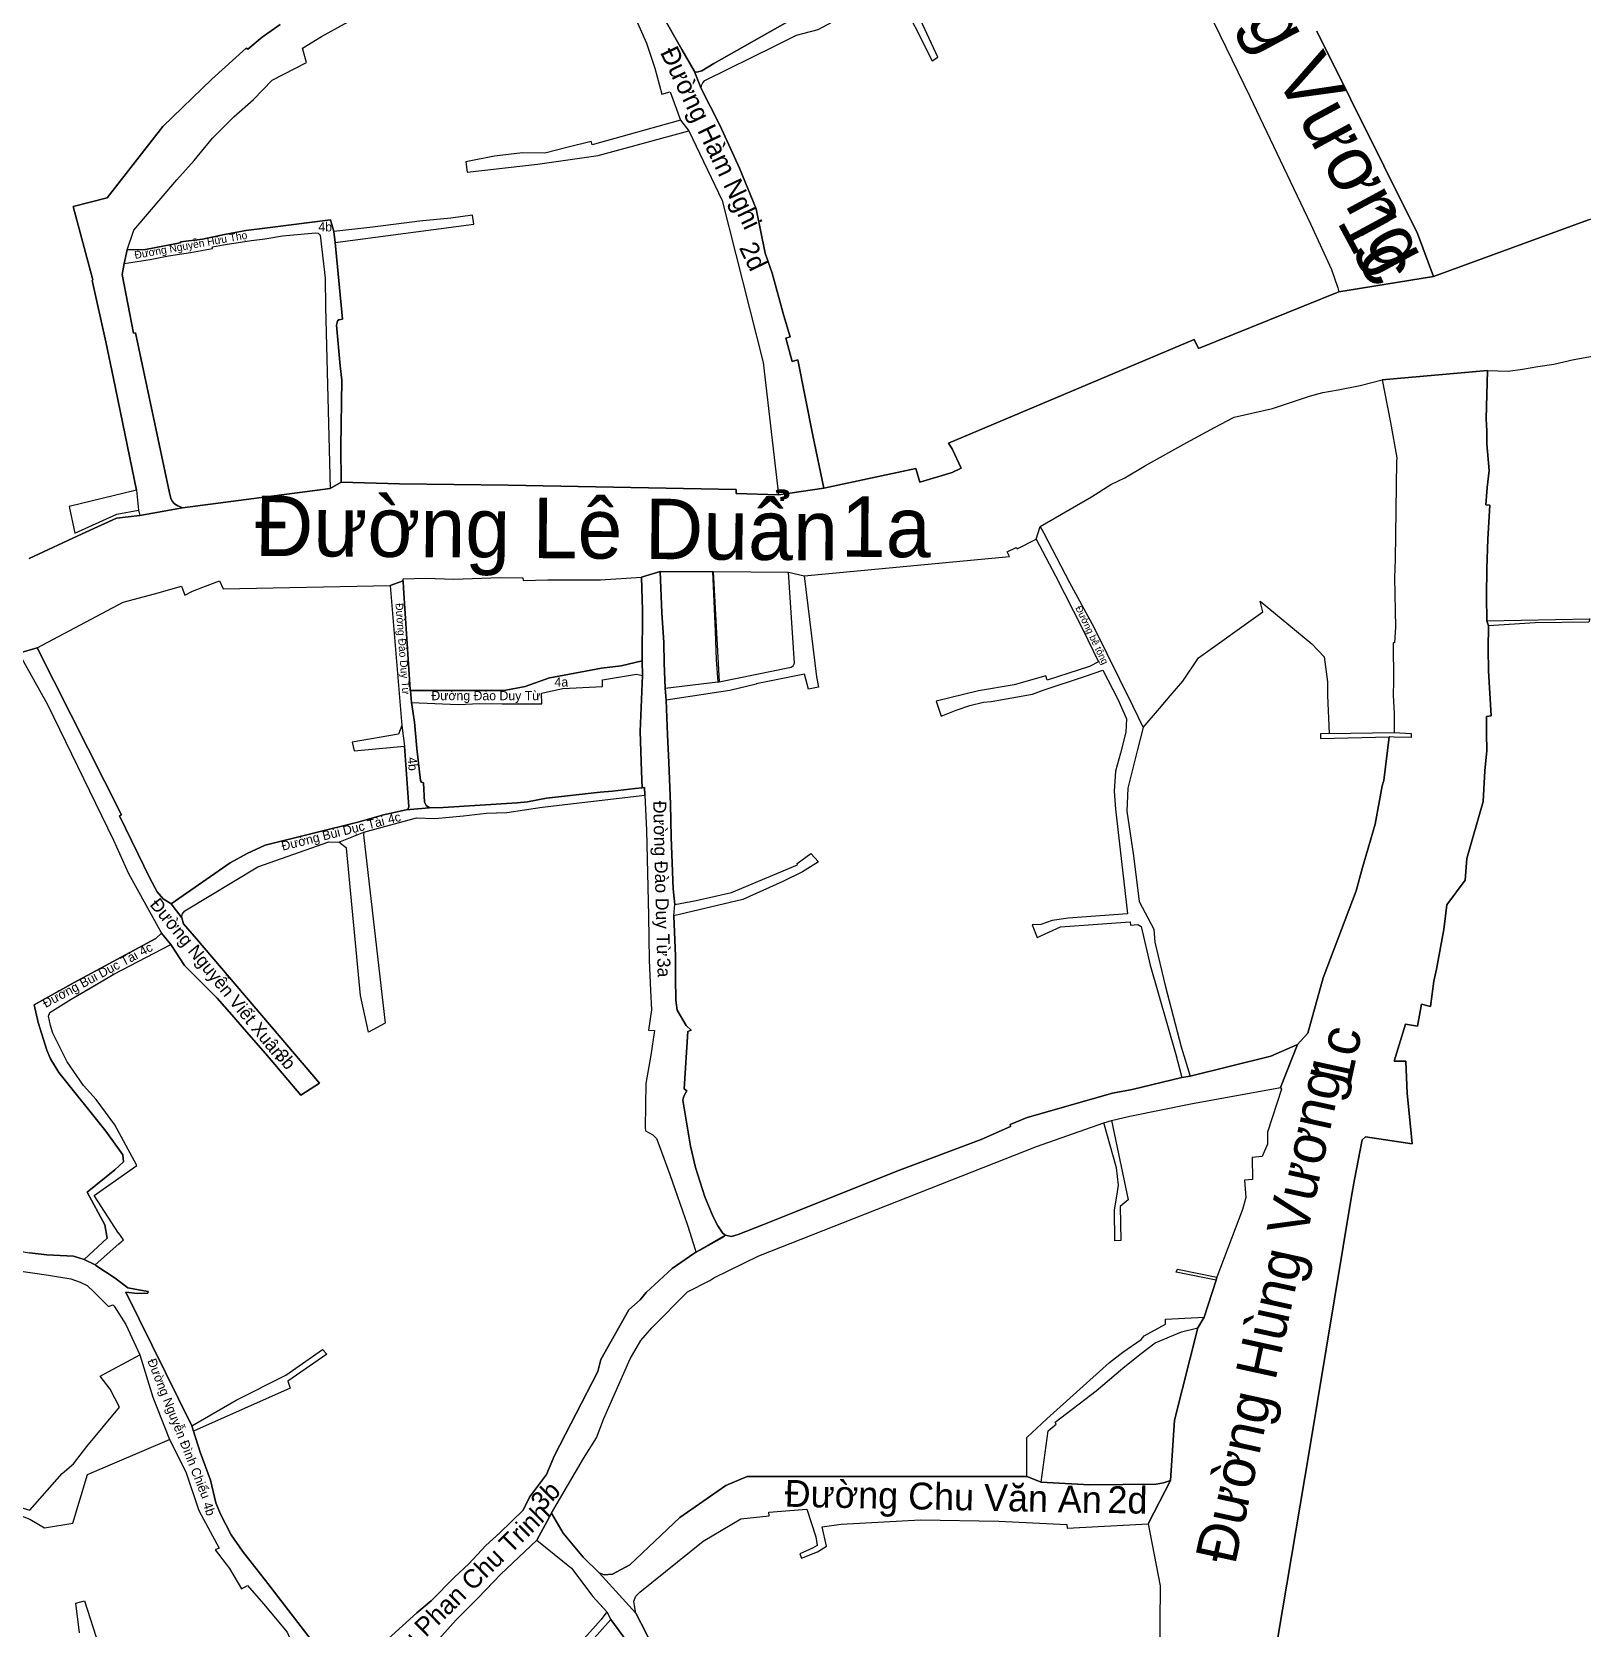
# Model space of a CAD drawing. Extents: x 548434 to 553028, y 1835329 to 1842282.
# Drawn here: x 551309 to 551805, y 1838551 to 1839061 of the extents above; entities that cross this region are included whole.
import ezdxf

# ---------------------------------------------------------------- set-up
doc = ezdxf.new("R2010")
doc.units = 0
for name, color, linetype in [('Level 2', 7, 'Continuous'), ('Level 27', 7, 'Continuous'), ('Level 30', 7, 'Continuous'), ('Level 4', 7, 'Continuous'), ('Level 5', 7, 'Continuous')]:
    doc.layers.add(name, color=color, linetype=linetype)

msp = doc.modelspace()

# ---------------------------------------------------------------- linework, layer by layer
at = {"layer": 'Level 2'}
for p, q in [((551498.04, 1839075.31), (551505.71, 1839057.75)), ((551505.71, 1839057.75), (551508.36, 1839049.74)), ((551546.89, 1839056.92), (551553.7, 1839060.38)), ((551520.9, 1839048.97), (551523.22, 1839043.28)), ((551523.43, 1839048.91), (551521.83, 1839048.46)), ((551527.19, 1839051.31), (551523.43, 1839048.91)), ((551513.22, 1839042.2), (551516.62, 1839033.13)), ((551523.22, 1839043.28), (551523.25, 1839044.21)), ((551523.25, 1839044.21), (551523.73, 1839045.13)), ((551516.62, 1839033.13), (551519.2, 1839029.72)), ((551519.2, 1839029.72), (551529.95, 1839007.45)), ((551535.47, 1839017.82), (551529.14, 1839031.56)), ((551529.95, 1839007.45), (551543, 1838955.6)), ((551549.67, 1838970.54), (551545.92, 1838984.18)), ((551543, 1838955.6), (551547.9, 1838913.26)), ((551774.75, 1838953.06), (551740.98, 1838950.04)), ((551740.98, 1838950.04), (551743.71, 1838936.39)), ((551743.71, 1838936.39), (551745.65, 1838925.09)), ((551547.9, 1838913.26), (551562.45, 1838915.4)), ((551357.33, 1838909.19), (551343.62, 1838906.64)), ((551343.62, 1838906.64), (551357.33, 1838909.19)), ((551510.07, 1838888.73), (551504.09, 1838886.93)), ((551427.88, 1838885.83), (551423.68, 1838884.33)), ((551423.68, 1838884.33), (551427.45, 1838839.49)), ((551427.93, 1838883.47), (551427.88, 1838885.83)), ((551430.05, 1838851.03), (551427.93, 1838883.47)), ((551745.25, 1838870.98), (551745, 1838865.93)), ((551774.99, 1838871.43), (551774.49, 1838872.96)), ((551774.92, 1838864.05), (551774.99, 1838871.43)), ((551310.81, 1838864.32), (551304.89, 1838862.6)), ((551337.82, 1838810.95), (551310.81, 1838864.32)), ((551474.6864, 1838854.7287), (551466.84, 1838851.97)), ((551430.22, 1838850.67), (551430.05, 1838851.03)), ((551460.12, 1838850.73), (551430.22, 1838850.67)), ((551430.22, 1838850.67), (551430.48, 1838846.91)), ((551466.84, 1838851.97), (551460.12, 1838850.73)), ((551478.89, 1838851.31), (551491.61, 1838851.98)), ((551427.45, 1838839.49), (551428.3, 1838832.85)), ((551432.24, 1838832.16), (551431.54, 1838840.61)), ((551744.87, 1838835.8), (551743.2, 1838835.89)), ((551472.32, 1838813.36), (551505.16, 1838817.19)), ((551505.16, 1838817.19), (551505.72, 1838806.04)), ((551436.33, 1838813.15), (551428.84, 1838812.49)), ((551460.99, 1838811.63), (551472.32, 1838813.36)), ((551415.31, 1838805.4), (551432.16, 1838809.93)), ((551381.35, 1838794.35), (551404.11, 1838802.29)), ((551404.11, 1838802.29), (551407.24, 1838802.21)), ((551407.24, 1838802.21), (551415.31, 1838805.4)), ((551514.25, 1838787.24), (551513.56, 1838803.74)), ((551349.21, 1838786.31), (551346.83, 1838790.64)), ((551351.07, 1838784.1), (551349.21, 1838786.31)), ((551353.67, 1838782.5), (551351.07, 1838784.1)), ((551357.04, 1838777.95), (551353.67, 1838782.5)), ((551335.33, 1838759.97), (551353.53, 1838769.42)), ((551368.36, 1838752.26), (551373.02, 1838747)), ((551515.49, 1838748.5), (551515.1, 1838751.68)), ((551315.02, 1838743.49), (551314.41, 1838746.53)), ((551508.26, 1838741.97), (551507.08, 1838734.04)), ((551717.24, 1838741.06), (551713.95, 1838737.47)), ((551313.91, 1838735.67), (551315.02, 1838732.9)), ((551315.02, 1838732.9), (551317.77, 1838728.51)), ((551383.83, 1838734.57), (551395.18, 1838721.31)), ((551317.77, 1838728.51), (551332.73, 1838709.71)), ((551335.66, 1838711.8), (551329.68, 1838719.87)), ((551652.01, 1838712.39), (551654.42, 1838713.14)), ((551332.73, 1838709.71), (551338.15, 1838702.2)), ((551335.67, 1838697.36), (551326.81, 1838690.19)), ((551326.81, 1838690.19), (551332.4, 1838679.83)), ((551527.03, 1838682.3), (551524.37, 1838688.74)), ((551528.47, 1838679.44), (551527.03, 1838682.3)), ((551521.49, 1838671.05), (551530.86, 1838676.45)), ((551521.24, 1838671.94), (551521.49, 1838671.05)), ((551325.86, 1838668.65), (551329.3051, 1838666.9507)), ((551518.85, 1838658.38), (551525.91, 1838661.95)), ((551507.36, 1838646.87), (551518.85, 1838658.38)), ((551500, 1838652.54), (551491.06, 1838636.7)), ((551503.9, 1838642.77), (551507.36, 1838646.87)), ((551500.52, 1838636.93), (551503.9, 1838642.77)), ((551492.09, 1838617.84), (551500.52, 1838636.93)), ((551473.71, 1838599.9), (551468.25, 1838592.61)), ((551631.96, 1838597.51), (551627.4, 1838599.25)), ((551666.14, 1838584.16), (551673.29, 1838597.94)), ((551470.66, 1838578.93), (551475.33, 1838587.55)), ((551479.08, 1838581.17), (551475.33, 1838587.55)), ((551544.94, 1838586.71), (551544.81, 1838587.91)), ((551561.92, 1838583.14), (551567.94, 1838584.04)), ((551567.94, 1838584.04), (551593.31, 1838585.4)), ((551459.05, 1838568), (551470.66, 1838578.93)), ((551560.25, 1838577.24), (551558.83, 1838576.39)), ((551448.87, 1838571.35), (551444.32, 1838567.03)), ((551451.82, 1838560.43), (551459.05, 1838568))]:
    msp.add_line(p, q, dxfattribs=at)
for points in [[(551529.14, 1839031.56), (551523.22, 1839043.28), (551520.9, 1839048.97), (551517, 1839055.72), (551512.56, 1839063.69), (551508.83, 1839070.15), (551502.2, 1839082.64), (551493.57, 1839100.29), (551492.64, 1839107.86)], [(551571.07, 1839075.13), (551551.98, 1839066.47), (551552.47, 1839065.55), (551527.19, 1839051.31)], [(551573.09, 1839068.49), (551585.87, 1839074.37), (551597.03, 1839052.09), (551598.87, 1839053.27), (551588.61, 1839075.5)], [(551553.7, 1839060.38), (551560.57, 1839062.17), (551566.74, 1839065.43), (551573.09, 1839068.49)], [(551388.55, 1839063.72), (551382.77, 1839059.75), (551378.14, 1839055.85), (551377.65, 1839056.22), (551366.62, 1839046.23), (551351.03, 1839031.17), (551333.14, 1839008.32), (551322.36, 1839005.57), (551328.57, 1838982.04), (551328.34, 1838981.83), (551332.73, 1838962.22), (551335.21, 1838950.51), (551342.58, 1838914.79), (551343.23, 1838908.43), (551343.62, 1838906.64)], [(551357.33, 1838909.19), (551355.81, 1838909.74), (551354.67, 1838910.39), (551354.03, 1838911.14), (551353.54, 1838912.15), (551353.11, 1838913.9), (551342.26, 1838965.1), (551341.59, 1838964.98), (551338.02, 1838983.79), (551338.59, 1838987.3), (551339.57, 1838991.66), (551341.67, 1838997.91), (551355.45, 1839014.08), (551361, 1839020.21), (551366.88, 1839027.41), (551373.65, 1839034.23), (551380.01, 1839039.79), (551385.93, 1839045.97), (551396.89, 1839051.61), (551395.63, 1839056.17), (551401.69, 1839059.87), (551409.05, 1839063.94)], [(551523.73, 1839045.13), (551524.31, 1839045.82), (551546.89, 1839056.92)], [(551508.36, 1839049.74), (551510.64, 1839041.49), (551513.22, 1839042.2)], [(551521.83, 1839048.46), (551521.29, 1839048.58), (551520.9, 1839048.97)], [(551545.92, 1838984.18), (551543.7, 1838990.64), (551540.79, 1839004.81), (551535.47, 1839017.82)], [(551807.01, 1839001.29), (551757.47, 1838983.15)], [(551757.47, 1838983.15), (551727.13, 1838978.2), (551682.23, 1838960.07), (551680.9, 1838962.98), (551602.29, 1838929.81), (551603.51, 1838927.97), (551606.31, 1838921.84), (551603.46, 1838920.4), (551593.08, 1838917.38), (551591.88, 1838921.75), (551562.45, 1838915.4), (551547.9, 1838913.26), (551534.37, 1838913.71), (551534.33, 1838915.01), (551461.47, 1838916.43), (551426.71, 1838916.81), (551408.05, 1838917.34), (551404.51, 1838915.32), (551357.33, 1838909.19)], [(551552.27, 1838955.91), (551550.25, 1838963.43), (551551.65, 1838963.81), (551549.67, 1838970.54)], [(551304.89, 1838862.6), (551310.81, 1838864.32), (551338.3, 1838879.01), (551348.27, 1838881.58), (551356.96, 1838884.03), (551358.02, 1838881.17), (551360.49, 1838882.43), (551363.76, 1838883.75), (551369.12, 1838885.79), (551370.3, 1838883.25), (551423.68, 1838884.33), (551427.88, 1838885.83), (551427.86, 1838886.44), (551435.1, 1838886.65), (551444.08, 1838886.34), (551458.88, 1838886.83), (551466.17, 1838886.76), (551466.22, 1838885.91), (551474.13, 1838886.12), (551490.98, 1838886.15), (551504.09, 1838886.93), (551510.07, 1838888.73), (551526.84, 1838888.75), (551527.06, 1838888.75), (551551.12, 1838888.59), (551556.17, 1838887.42), (551621.81, 1838893.58), (551621.1, 1838895.01), (551623.96, 1838896.45), (551624.21, 1838896.04), (551630.3, 1838899.16), (551631.61, 1838903.13), (551648.07, 1838912.69), (551654.24, 1838916.62), (551658.7, 1838918.77), (551665.34, 1838922.66), (551678.48, 1838930.03), (551687.34, 1838934.79), (551693.66, 1838938.11), (551705.96, 1838940.94), (551717.72, 1838944.84), (551721.98, 1838946.04), (551726.92, 1838946.9), (551733.93, 1838948.27), (551740.98, 1838950.04), (551774.75, 1838953.06), (551781.29, 1838952.85), (551785.91, 1838953.51), (551790.8, 1838954.3), (551795.95, 1838955.07), (551802.37, 1838956.64), (551802.38, 1838956.58), (551812.89, 1838958.48)], [(551562.45, 1838915.4), (551558.86, 1838932.29), (551554.07, 1838956.44), (551552.27, 1838955.91)], [(551774.49, 1838872.96), (551774.42, 1838880.87), (551774.5, 1838889.7), (551774.76, 1838899.1), (551775.5, 1838909.98), (551774.12, 1838910.06), (551774.63, 1838915.64), (551775.19, 1838921.06), (551774.48, 1838929.63), (551774.49, 1838933.75), (551774.31, 1838937.56), (551774.75, 1838953.06)], [(551745.65, 1838925.09), (551745.61, 1838924), (551745.2, 1838892.76), (551744.93, 1838886.72), (551745.25, 1838870.98)], [(551343.62, 1838906.64), (551336.2, 1838905.84), (551325.16, 1838900.84), (551308.27, 1838892.97)], [(551513.56, 1838803.74), (551513.37, 1838814.31), (551512.88, 1838827.64), (551512.39, 1838836.5), (551511.96, 1838847.59), (551511.66, 1838851.43), (551511.35, 1838859.4), (551511.19, 1838866.1), (551510.61, 1838875.56), (551510.07, 1838888.73)], [(551504.09, 1838886.93), (551504.43, 1838876.44), (551504.29, 1838860.2), (551504.44, 1838855.54), (551503.72, 1838837.61)], [(551717.67, 1838607.15), (551731.17, 1838688.95), (551732.13, 1838694.25), (551734.57, 1838706.92), (551735.69, 1838707.89), (551750.65, 1838705.71), (551750.04, 1838711.26), (551749.02, 1838721.79), (551748.63, 1838732.12), (551744.81, 1838732.12), (551748.52, 1838744.02), (551752.3, 1838743.35), (551753.55, 1838750.4), (551756.46, 1838749.66), (551757.55, 1838757.71), (551758.36, 1838761.55), (551760.78, 1838774.3), (551761.72, 1838782.11), (551767.55, 1838790.06), (551768.08, 1838796.98), (551773.34, 1838815.15), (551773.89, 1838825.06), (551774.49, 1838831.55), (551774.35, 1838836.98), (551774.41, 1838842.38), (551775.84, 1838842.6), (551775.01, 1838857.02), (551774.92, 1838864.05)], [(551745, 1838865.93), (551744.52, 1838865.9), (551744.6, 1838853.64), (551744.58, 1838849.24), (551744.8, 1838843.3), (551744.82, 1838837.28)], [(551304.89, 1838862.6), (551314.05, 1838846.2), (551335.17, 1838802.86)], [(551504.29, 1838860.2), (551497.58, 1838858.62), (551491.33, 1838857.85), (551475.93, 1838854.98), (551474.6864, 1838854.7287)], [(551491.61, 1838851.98), (551491.59, 1838854.13), (551502.47, 1838855.94), (551504.44, 1838855.54), (551504.29, 1838860.2)], [(551431.54, 1838840.61), (551430.48, 1838846.91), (551430.22, 1838850.67)], [(551472.2, 1838846.44), (551472.12, 1838849.88), (551478.89, 1838851.31)], [(551430.48, 1838846.91), (551445.42, 1838846.23), (551452.42, 1838846.59), (551459.49, 1838846.47), (551472.2, 1838846.44)], [(551503.72, 1838837.61), (551504.07, 1838824.85), (551504.32, 1838819.58)], [(551428.3, 1838832.85), (551429.72, 1838813.45), (551429.44, 1838812.83)], [(551743.2, 1838835.89), (551741.55, 1838821.96), (551740.97, 1838820.19)], [(551744.82, 1838837.28), (551750.32, 1838836.98), (551750.3, 1838835.71), (551744.87, 1838835.8)], [(551434.35, 1838821.12), (551433.75, 1838821.33), (551433.44, 1838821.88), (551432.24, 1838832.16)], [(551436.33, 1838813.15), (551435.21, 1838813.94), (551434.73, 1838815.03), (551434.35, 1838821.12)], [(551505.16, 1838817.19), (551505.04, 1838819.63), (551504.32, 1838819.58), (551502.08, 1838819.34), (551494.87, 1838818.45), (551490.88, 1838818.15), (551473.71, 1838816.29)], [(551504.32, 1838819.58), (551505.04, 1838819.63), (551505.16, 1838817.19)], [(551740.97, 1838820.19), (551738.74, 1838807.94), (551736.55, 1838800.3), (551734.69, 1838794.07)], [(551428.84, 1838812.49), (551421.52, 1838810.98), (551413.75, 1838808.7), (551383.74, 1838801.28), (551378, 1838798.59), (551372.57, 1838795.59)], [(551429.44, 1838812.83), (551428.84, 1838812.49), (551436.33, 1838813.15)], [(551464.38, 1838814.78), (551440.61, 1838813.25), (551436.33, 1838813.15)], [(551473.71, 1838816.29), (551467.6, 1838815.13), (551464.38, 1838814.78)], [(551346.83, 1838790.64), (551337.08, 1838810.57), (551337.82, 1838810.95)], [(551432.16, 1838809.93), (551437.94, 1838809.71), (551447.11, 1838810.57), (551454.41, 1838811.42), (551460.99, 1838811.63)], [(551335.17, 1838802.86), (551340.04, 1838792.17), (551350.61, 1838773.1)], [(551505.72, 1838806.04), (551506.29, 1838778.65), (551506.51, 1838764.41), (551506.93, 1838754.69), (551507.34, 1838748.59), (551506.29, 1838742.07), (551508.26, 1838741.97)], [(551372.57, 1838795.59), (551353.67, 1838782.5), (551357.04, 1838777.95)], [(551357.04, 1838777.95), (551357.2, 1838779.19), (551358.07, 1838780.23), (551381.35, 1838794.35)], [(551734.69, 1838794.07), (551732.68, 1838786.59), (551722.14, 1838758.75), (551717.24, 1838741.06)], [(551515, 1838765.69), (551514.46, 1838778.59), (551514.72, 1838782.2), (551514.25, 1838787.24)], [(551361.75, 1838771.28), (551357.59, 1838776.08), (551357.04, 1838777.95)], [(551353.53, 1838769.42), (551350.61, 1838773.1), (551348.76, 1838771.39), (551322.67, 1838757.32)], [(551350.61, 1838773.1), (551353.53, 1838769.42), (551357.87, 1838762.69), (551368.36, 1838752.26)], [(551395.18, 1838721.31), (551401.14, 1838725.09), (551361.75, 1838771.28)], [(551515.1, 1838751.68), (551515.02, 1838758.8), (551515, 1838765.69)], [(551322.67, 1838757.32), (551309.86, 1838750.15), (551311.07, 1838744.5), (551313.91, 1838735.67)], [(551321.68, 1838751.94), (551327.71, 1838755.49), (551335.33, 1838759.97)], [(551314.41, 1838746.53), (551314.87, 1838747.67), (551321.68, 1838751.94)], [(551373.02, 1838747), (551376.98, 1838742.39), (551383.83, 1838734.57)], [(551517.27, 1838719.7), (551517.59, 1838720.98), (551518.64, 1838722.61), (551517.78, 1838723.23), (551518.88, 1838741.64), (551520.03, 1838742.03), (551518.39, 1838743.55), (551515.49, 1838748.5)], [(551320.41, 1838731.92), (551315.83, 1838741.08), (551315.02, 1838743.49)], [(551708.52, 1838723.68), (551713.95, 1838737.47), (551705.39, 1838733.78), (551679.65, 1838727.3), (551676.88, 1838726.88), (551661.02, 1838723.12), (551654.76, 1838721.92), (551627.48, 1838714.07), (551622.01, 1838711.89), (551622.12, 1838711.27), (551612.7, 1838707.07), (551585.82, 1838696.94), (551553.52, 1838684.08), (551542.91, 1838679.77), (551534.97, 1838676.66), (551532.85, 1838676.05), (551530.86, 1838676.45), (551530.05, 1838675.75), (551522.77, 1838671.63), (551521.49, 1838671.05)], [(551713.95, 1838737.47), (551708.52, 1838723.68), (551708.84, 1838723.19), (551704.33, 1838709.38), (551704.28, 1838705.61), (551702.61, 1838701.64), (551699.41, 1838701.29), (551699.56, 1838694.24), (551697.02, 1838694.04), (551697.39, 1838688.53), (551696.35, 1838684.7), (551688.17, 1838663.08), (551687.96, 1838662.08), (551684.06, 1838650.19), (551682.02, 1838646.81), (551674.63, 1838617.33), (551673.29, 1838597.94), (551666.14, 1838584.16), (551669.98, 1838564.33), (551669.1, 1838469.55)], [(551329.68, 1838719.87), (551325.66, 1838724.38), (551320.41, 1838731.92)], [(551507.08, 1838734.04), (551505.44, 1838724.98), (551505.23, 1838710.94), (551505.36, 1838709.84)], [(551654.42, 1838713.14), (551660.25, 1838714.53), (551679.77, 1838718.53), (551708.52, 1838723.68)], [(551524.37, 1838688.74), (551521.32, 1838698.08), (551519.79, 1838704.89), (551517.27, 1838719.7)], [(551336.78, 1838677.07), (551329.05, 1838689.21), (551329.76, 1838689.71), (551342.629, 1838698.7418), (551335.66, 1838711.8)], [(551525.91, 1838661.95), (551527.27, 1838662.82), (551541.59, 1838669.86), (551630.46, 1838704.86), (551652.01, 1838712.39)], [(551505.36, 1838709.84), (551507.7, 1838708.59), (551508.85, 1838707.38), (551509.77, 1838705.17), (551513.15, 1838695.84)], [(551338.15, 1838702.2), (551338.42, 1838699.91), (551335.67, 1838697.36)], [(551513.15, 1838695.84), (551518.86, 1838679.66), (551521.24, 1838671.94)], [(551332.4, 1838679.83), (551333.17, 1838675.46), (551325.86, 1838668.65)], [(551530.86, 1838676.45), (551529.99, 1838677.25), (551528.47, 1838679.44)], [(551329.3051, 1838666.9507), (551336.8891, 1838673.6553), (551338.45, 1838674.94), (551336.89, 1838677.15), (551336.78, 1838677.07)], [(551521.49, 1838671.05), (551520.83, 1838670.65), (551513.9, 1838665.79)], [(551513.9, 1838665.79), (551505.61, 1838658.14), (551503.69, 1838655.77), (551500, 1838652.54)], [(551491.06, 1838636.7), (551490.18, 1838632.89), (551476.3, 1838605.94), (551473.71, 1838599.9)], [(551475.33, 1838587.55), (551485.55, 1838605.04), (551489.71, 1838611.64), (551492.09, 1838617.84)], [(551701.99, 1838514.33), (551717.67, 1838607.15)], [(551627.4, 1838599.25), (551537.89, 1838599.28), (551531.06, 1838596.44)], [(551673.29, 1838597.94), (551671.1, 1838597.28), (551668.72, 1838596.78), (551647.37, 1838596.65), (551631.96, 1838597.51)], [(551468.25, 1838592.61), (551466.22, 1838588.54), (551458.77, 1838581.27), (551454.27, 1838577.21), (551448.87, 1838571.35)], [(551531.06, 1838596.44), (551516.41, 1838586.19), (551500.34, 1838571.06)], [(551475.33, 1838587.55), (551470.66, 1838578.93), (551481.71, 1838569.99), (551488.55, 1838560.88), (551492.96, 1838555.93), (551494.27, 1838553.58), (551499.32, 1838546.69), (551506.94, 1838532.9), (551509.12, 1838525.91)], [(551544.81, 1838587.91), (551556.95, 1838588.79), (551559.88, 1838579.94), (551560.25, 1838577.24)], [(551503.55, 1838562.3), (551523.81, 1838578.6), (551535.92, 1838585.76), (551544.94, 1838586.71)], [(551558.83, 1838576.39), (551554.73, 1838574.57), (551555.26, 1838573.1), (551560.44, 1838575.16), (551563.32, 1838576.97), (551561.92, 1838583.14)], [(551593.31, 1838585.4), (551618.42, 1838584.97), (551640.12, 1838583.91)], [(551640.12, 1838583.91), (551640.24, 1838582.75), (551666.14, 1838584.16)], [(551515.13, 1838526.99), (551513.65, 1838531.71), (551505.58, 1838549.15), (551502.29, 1838555.54), (551490.59, 1838568.44), (551485.48, 1838573.52), (551479.08, 1838581.17)], [(551444.32, 1838567.03), (551436.84, 1838559.53), (551432.22, 1838555.63), (551419.65, 1838544.24)], [(551492.18, 1838567.8), (551490.59, 1838568.44), (551502.29, 1838555.54), (551501.93, 1838557.4), (551501.62, 1838559.4), (551502.24, 1838561.02), (551503.55, 1838562.3)], [(551500.34, 1838571.06), (551494.77, 1838568.02), (551492.18, 1838567.8)], [(551422.51, 1838528.6), (551444.79, 1838553.44), (551451.82, 1838560.43)]]:
    msp.add_lwpolyline(points, dxfattribs=at)
at = {"layer": 'Level 27'}
for p, q in [((551404.61, 1839001.28), (551384.49, 1838998.68)), ((551405.64, 1838997.57), (551404.61, 1839001.28)), ((551400.63, 1838997.04), (551401.35, 1838996.37)), ((551406.16, 1838993.99), (551405.64, 1838997.57)), ((551339.57, 1838991.66), (551338.59, 1838987.3)), ((551356.76, 1838994.24), (551356.48, 1838993.92)), ((551359.82, 1838990.83), (551366.92, 1838992.11)), ((551366.86, 1838992.59), (551371.57, 1838993.44)), ((551366.92, 1838992.11), (551366.86, 1838992.59)), ((551724.78, 1838985.35), (551726.81, 1838979.54)), ((551727.13, 1838978.2), (551757.47, 1838983.15)), ((551726.81, 1838979.54), (551727.13, 1838978.2)), ((551402.99, 1838973.45), (551404.51, 1838915.32)), ((551313.92, 1838670.14), (551308.37, 1838670.87)), ((551329.3051, 1838666.9507), (551325.86, 1838668.65)), ((551321.55, 1838662.5), (551324.5, 1838661.41)), ((551328.97, 1838658.32), (551333.64, 1838653.62)), ((551333.64, 1838653.62), (551334.99, 1838654.2)), ((551346.2, 1838657.93), (551346.25, 1838658.47))]:
    msp.add_line(p, q, dxfattribs=at)
for points in [[(551678.26, 1839082.81), (551679.45, 1839080.28), (551698.72, 1839040.68)], [(551757.47, 1838983.15), (551752.31, 1838996.9), (551720.16, 1839061.67)], [(551698.72, 1839040.68), (551718.1, 1839000), (551724.78, 1838985.35)], [(551370.71, 1838996.62), (551363.69, 1838995.13), (551356.76, 1838994.24)], [(551384.49, 1838998.68), (551377.51, 1838997.87), (551370.71, 1838996.62)], [(551371.57, 1838993.44), (551379.34, 1838994.69), (551383.58, 1838995.23), (551389.26, 1838996.15)], [(551389.26, 1838996.15), (551399.85, 1838997.1), (551400.63, 1838997.04)], [(551401.35, 1838996.37), (551402.86, 1838982.62), (551402.99, 1838973.45)], [(551338.59, 1838987.3), (551346.94, 1838988.59), (551352.82, 1838989.73), (551359.82, 1838990.83)], [(551356.48, 1838993.92), (551345.43, 1838991.78), (551339.57, 1838991.66)], [(551404.51, 1838915.32), (551408.05, 1838917.34), (551407.9, 1838928.7), (551408.26, 1838950.01), (551407.7, 1838954.53), (551406.53, 1838967.6), (551406.7, 1838968.46), (551406.84, 1838968.94), (551407.25, 1838969.26), (551408.46, 1838969.46), (551406.16, 1838993.99)], [(551325.86, 1838668.65), (551322.38, 1838669.72), (551313.92, 1838670.14)], [(551288.04, 1838667.59), (551293.13, 1838666.79), (551314.44, 1838663.64), (551321.55, 1838662.5)], [(551339.74, 1838659.67), (551335.76, 1838662.76), (551329.57, 1838666.82), (551329.3051, 1838666.9507)], [(551324.5, 1838661.41), (551326.83, 1838660.32), (551328.97, 1838658.32)], [(551346.25, 1838658.47), (551343.18, 1838658.95), (551339.74, 1838659.67)], [(551334.99, 1838654.2), (551335.45, 1838653.72), (551339.2, 1838647.86), (551343.64, 1838638.23), (551347.79, 1838624.6), (551353.09, 1838611.14), (551358.37, 1838600.72), (551362.45, 1838588.37), (551369.06, 1838576.35), (551367.68, 1838575.78), (551372.26, 1838569.83), (551376.18, 1838563.32), (551378.02, 1838564.44), (551383.14, 1838558.5), (551390.79, 1838549.48), (551392.29, 1838546.08), (551397.29, 1838540.47), (551408.64, 1838526.27), (551410.66, 1838533.12), (551400.61, 1838544.2)], [(551367.93, 1838590.89), (551366.2, 1838598.07), (551362.9, 1838607.01), (551360.85, 1838613.74), (551360.31, 1838615.51), (551339.19, 1838658.25)], [(551339.19, 1838658.25), (551342.91, 1838657.82), (551346.2, 1838657.93)], [(551400.61, 1838544.2), (551384.59, 1838565.02), (551376.49, 1838575.38), (551372.85, 1838580.65), (551369.4, 1838587.25), (551367.93, 1838590.89)]]:
    msp.add_lwpolyline(points, dxfattribs=at)
at = {"layer": 'Level 30'}
for p, q in [((551520.9, 1839048.97), (551523.22, 1839043.28)), ((551516.62, 1839033.13), (551519.2, 1839029.72)), ((551405.64, 1838997.57), (551406.16, 1838993.99)), ((551338.59, 1838987.3), (551339.57, 1838991.66)), ((551727.13, 1838978.2), (551757.47, 1838983.15)), ((551740.98, 1838950.04), (551774.75, 1838953.06)), ((551342.58, 1838914.79), (551343.23, 1838908.43)), ((551357.33, 1838909.19), (551404.51, 1838915.32)), ((551404.51, 1838915.32), (551408.05, 1838917.34)), ((551547.9, 1838913.26), (551562.45, 1838915.4)), ((551343.62, 1838906.64), (551357.33, 1838909.19)), ((551343.23, 1838908.43), (551343.62, 1838906.64)), ((551630.3, 1838899.16), (551631.61, 1838903.13)), ((551504.09, 1838886.93), (551510.07, 1838888.73)), ((551510.07, 1838888.73), (551526.84, 1838888.75)), ((551526.84, 1838888.75), (551527.06, 1838888.75)), ((551527.06, 1838888.75), (551551.12, 1838888.59)), ((551527.06, 1838888.75), (551528.97, 1838853.5)), ((551423.68, 1838884.33), (551427.88, 1838885.83)), ((551423.68, 1838884.33), (551427.45, 1838839.49)), ((551551.12, 1838888.59), (551556.17, 1838887.42)), ((551774.49, 1838872.96), (551774.99, 1838871.43)), ((551304.89, 1838862.6), (551310.81, 1838864.32)), ((551504.29, 1838860.2), (551504.44, 1838855.54)), ((551511.66, 1838851.43), (551528.56, 1838853.44)), ((551528.56, 1838853.44), (551528.97, 1838853.5)), ((551430.22, 1838850.67), (551430.48, 1838846.91)), ((551511.66, 1838851.43), (551511.96, 1838847.59)), ((551427.45, 1838839.49), (551428.3, 1838832.85)), ((551724.0296, 1838836.9184), (551744.82, 1838837.28)), ((551428.84, 1838812.49), (551436.33, 1838813.15)), ((551407.24, 1838802.21), (551415.31, 1838805.4)), ((551353.67, 1838782.5), (551357.04, 1838777.95)), ((551514.46, 1838778.59), (551514.72, 1838782.2)), ((551350.61, 1838773.1), (551353.53, 1838769.42)), ((551708.52, 1838723.68), (551713.95, 1838737.47)), ((551676.88, 1838726.88), (551679.65, 1838727.3)), ((551652.01, 1838712.39), (551654.42, 1838713.14)), ((551521.49, 1838671.05), (551530.86, 1838676.45)), ((551325.86, 1838668.65), (551329.3051, 1838666.9507)), ((551684.06, 1838650.19), (551687.96, 1838662.08)), ((551687.96, 1838662.08), (551688.17, 1838663.08)), ((551682.02, 1838646.81), (551684.06, 1838650.19)), ((551360.31, 1838615.51), (551360.85, 1838613.74)), ((551627.4, 1838599.25), (551631.96, 1838597.51)), ((551666.14, 1838584.16), (551673.29, 1838597.94)), ((551470.66, 1838578.93), (551475.33, 1838587.55)), ((551490.59, 1838568.44), (551502.29, 1838555.54)), ((551492.96, 1838555.93), (551494.27, 1838553.58))]:
    msp.add_line(p, q, dxfattribs=at)
for points in [[(551520.9, 1839048.97), (551521.29, 1839048.58), (551521.83, 1839048.46), (551523.43, 1839048.91), (551527.19, 1839051.31), (551552.47, 1839065.55), (551551.98, 1839066.47), (551571.07, 1839075.13), (551582.87, 1839080.56), (551602.77, 1839089.53), (551614.47, 1839094.89), (551662.89, 1839116.1)], [(551523.22, 1839043.28), (551523.25, 1839044.21), (551523.73, 1839045.13), (551524.31, 1839045.82), (551546.89, 1839056.92), (551553.7, 1839060.38), (551560.57, 1839062.17), (551566.74, 1839065.43), (551573.09, 1839068.49), (551585.87, 1839074.37), (551597.03, 1839052.09), (551598.87, 1839053.27), (551588.61, 1839075.5), (551594.97, 1839078.42), (551620.26, 1839090.39), (551626.97, 1839093.44), (551641.29, 1839099.49), (551649.14, 1839103.06), (551665.68, 1839110.76)], [(551339.57, 1838991.66), (551341.67, 1838997.91), (551355.45, 1839014.08), (551361, 1839020.21), (551366.88, 1839027.41), (551373.65, 1839034.23), (551380.01, 1839039.79), (551385.93, 1839045.97), (551396.89, 1839051.61), (551395.63, 1839056.17), (551401.69, 1839059.87), (551409.05, 1839063.94), (551415.3, 1839067.1), (551425.98, 1839072.75), (551431.31, 1839075.5), (551437.48, 1839078.94), (551441.06, 1839080.71), (551446.75, 1839083.84), (551452.58, 1839088.15), (551462, 1839092.98), (551467.62, 1839096.22), (551481.32, 1839103.57)], [(551481.32, 1839103.57), (551488.79, 1839094.44), (551494.81, 1839080.89), (551498.04, 1839075.31), (551505.71, 1839057.75), (551508.36, 1839049.74), (551510.64, 1839041.49), (551513.22, 1839042.2), (551516.62, 1839033.13)], [(551492.64, 1839107.86), (551493.57, 1839100.29), (551502.2, 1839082.64), (551508.83, 1839070.15), (551512.56, 1839063.69), (551517, 1839055.72), (551520.9, 1839048.97)], [(551679.45, 1839080.28), (551698.72, 1839040.68), (551718.1, 1839000), (551724.78, 1838985.35), (551726.81, 1838979.54), (551727.13, 1838978.2)], [(551342.58, 1838914.79), (551335.21, 1838950.51), (551332.73, 1838962.22), (551328.34, 1838981.83), (551328.57, 1838982.04), (551322.36, 1839005.57), (551333.14, 1839008.32), (551351.03, 1839031.17), (551366.62, 1839046.23), (551377.65, 1839056.22), (551378.14, 1839055.85), (551382.77, 1839059.75), (551388.55, 1839063.72)], [(551720.16, 1839061.67), (551752.31, 1838996.9), (551757.47, 1838983.15)], [(551523.22, 1839043.28), (551529.14, 1839031.56), (551535.47, 1839017.82), (551540.79, 1839004.81), (551543.7, 1838990.64), (551545.92, 1838984.18), (551549.67, 1838970.54), (551551.65, 1838963.81), (551550.25, 1838963.43), (551552.27, 1838955.91), (551554.07, 1838956.44), (551558.86, 1838932.29), (551562.45, 1838915.4)], [(551757.47, 1838983.15), (551807.01, 1839001.29), (551885.27, 1839028.91), (551899.87, 1839035.25), (551918.36, 1839043.79)], [(551516.62, 1839033.13), (551488.33, 1839025.31), (551488.05, 1839026.29), (551480.22, 1839024.43), (551473.13, 1839022.61), (551466.03, 1839022.67), (551457.06, 1839021.67), (551447.87, 1839019.81), (551448.34, 1839016.47), (551470.83, 1839019.1), (551490.25, 1839021.88), (551519.2, 1839029.72)], [(551519.2, 1839029.72), (551529.95, 1839007.45), (551543, 1838955.6), (551547.9, 1838913.26)], [(551774.75, 1838953.06), (551781.29, 1838952.85), (551785.91, 1838953.51), (551790.8, 1838954.3), (551795.95, 1838955.07), (551802.37, 1838956.64), (551802.38, 1838956.58), (551812.89, 1838958.48), (551817.78, 1838960.78), (551831.41, 1838967.03), (551845.68, 1838971.65), (551859.14, 1838980.05), (551865.59, 1838982.99), (551866.6, 1838980.8), (551874.31, 1838983.94), (551877.63, 1838985.86), (551882.18, 1838987.68), (551884.18, 1838989.66), (551900.74, 1839000.77), (551919.53, 1839009.77)], [(551339.57, 1838991.66), (551345.43, 1838991.78), (551356.48, 1838993.92), (551356.76, 1838994.24), (551363.69, 1838995.13), (551370.71, 1838996.62), (551377.51, 1838997.87), (551384.49, 1838998.68), (551404.61, 1839001.28), (551405.64, 1838997.57)], [(551406.16, 1838993.99), (551450.42, 1838999.85), (551450.01, 1839002.81), (551443.1, 1839001.79), (551433.11, 1839000.79), (551428.13, 1839000.2), (551417.21, 1838998.81), (551405.64, 1838997.57)], [(551338.59, 1838987.3), (551346.94, 1838988.59), (551352.82, 1838989.73), (551359.82, 1838990.83), (551366.92, 1838992.11), (551366.86, 1838992.59), (551371.57, 1838993.44), (551379.34, 1838994.69), (551383.58, 1838995.23), (551389.26, 1838996.15), (551399.85, 1838997.1), (551400.63, 1838997.04), (551401.35, 1838996.37), (551402.86, 1838982.62), (551402.99, 1838973.45), (551404.51, 1838915.32)], [(551406.16, 1838993.99), (551408.46, 1838969.46), (551407.25, 1838969.26), (551406.84, 1838968.94), (551406.7, 1838968.46), (551406.53, 1838967.6), (551407.7, 1838954.53), (551408.26, 1838950.01), (551407.9, 1838928.7), (551408.05, 1838917.34)], [(551338.59, 1838987.3), (551338.02, 1838983.79), (551341.59, 1838964.98), (551342.26, 1838965.1), (551353.11, 1838913.9), (551353.54, 1838912.15), (551354.03, 1838911.14), (551354.67, 1838910.39), (551355.81, 1838909.74), (551357.33, 1838909.19)], [(551562.45, 1838915.4), (551591.88, 1838921.75), (551593.08, 1838917.38), (551603.46, 1838920.4), (551606.31, 1838921.84), (551603.51, 1838927.97), (551602.29, 1838929.81), (551680.9, 1838962.98), (551682.23, 1838960.07), (551727.13, 1838978.2)], [(551631.61, 1838903.13), (551648.07, 1838912.69), (551654.24, 1838916.62), (551658.7, 1838918.77), (551665.34, 1838922.66), (551678.48, 1838930.03), (551687.34, 1838934.79), (551693.66, 1838938.11), (551705.96, 1838940.94), (551717.72, 1838944.84), (551721.98, 1838946.04), (551726.92, 1838946.9), (551733.93, 1838948.27), (551740.98, 1838950.04)], [(551740.98, 1838950.04), (551743.71, 1838936.39), (551745.65, 1838925.09), (551745.61, 1838924), (551745.2, 1838892.76), (551744.93, 1838886.72), (551745.25, 1838870.98), (551745, 1838865.93), (551744.52, 1838865.9), (551744.6, 1838853.64), (551744.58, 1838849.24), (551744.8, 1838843.3), (551744.82, 1838837.28)], [(551774.75, 1838953.06), (551774.31, 1838937.56), (551774.49, 1838933.75), (551774.48, 1838929.63), (551775.19, 1838921.06), (551774.63, 1838915.64), (551774.12, 1838910.06), (551775.5, 1838909.98), (551774.76, 1838899.1), (551774.5, 1838889.7), (551774.42, 1838880.87), (551774.49, 1838872.96)], [(551342.58, 1838914.79), (551320.99, 1838909.57), (551322.79, 1838901), (551336.28, 1838907.13), (551343.23, 1838908.43)], [(551408.05, 1838917.34), (551426.71, 1838916.81), (551461.47, 1838916.43), (551534.33, 1838915.01), (551534.37, 1838913.71), (551547.9, 1838913.26)], [(551308.27, 1838892.97), (551325.16, 1838900.84), (551336.2, 1838905.84), (551343.62, 1838906.64)], [(551556.17, 1838887.42), (551621.81, 1838893.58), (551621.1, 1838895.01), (551623.96, 1838896.45), (551624.21, 1838896.04), (551630.3, 1838899.16)], [(551630.3, 1838899.16), (551636.52, 1838887.4), (551645.17, 1838870.39), (551650.26, 1838859.92), (551647.36, 1838858.36), (551633.84, 1838854.05), (551633.39, 1838855.4), (551623.27, 1838852.57), (551611.93, 1838850.61), (551598.32, 1838847.33), (551599.93, 1838842.46), (551604.71, 1838844.4), (551609.16, 1838845.93), (551613.51, 1838846.98), (551615.98, 1838847.16), (551629.18, 1838849.58), (551632.59, 1838850.85), (551646.13, 1838855.24), (551651.69, 1838857.16), (551656.41, 1838847.93), (551659.28, 1838841.65), (551659.05, 1838837.38), (551657.31, 1838830.62), (551655.73, 1838824.89), (551655.34, 1838818.49), (551655.75, 1838812.77), (551659.58, 1838779.22), (551640.55, 1838777.93), (551635.44, 1838777.08), (551631.85, 1838775.81), (551629.01, 1838775.78), (551630.64, 1838771.7), (551638.14, 1838775.14), (551660.44, 1838776.72), (551660.54, 1838775.59), (551662.84, 1838775.87), (551663.94, 1838775.25), (551666.76, 1838762.84), (551674.97, 1838734.26), (551676.88, 1838726.88)], [(551631.61, 1838903.13), (551632.66, 1838901.29), (551640.99, 1838885.26), (551648.82, 1838871), (551661.13, 1838845.94), (551664.53, 1838838.89)], [(551510.07, 1838888.73), (551510.61, 1838875.56), (551511.19, 1838866.1), (551511.35, 1838859.4), (551511.66, 1838851.43)], [(551526.84, 1838888.75), (551527.62, 1838869.64), (551527.77, 1838866.68), (551527.93, 1838860.49), (551528.56, 1838853.44)], [(551310.81, 1838864.32), (551338.3, 1838879.01), (551348.27, 1838881.58), (551356.96, 1838884.03), (551358.02, 1838881.17), (551360.49, 1838882.43), (551363.76, 1838883.75), (551369.12, 1838885.79), (551370.3, 1838883.25), (551423.68, 1838884.33)], [(551427.88, 1838885.83), (551427.86, 1838886.44), (551435.1, 1838886.65), (551444.08, 1838886.34), (551458.88, 1838886.83), (551466.17, 1838886.76), (551466.22, 1838885.91), (551474.13, 1838886.12), (551490.98, 1838886.15), (551504.09, 1838886.93)], [(551427.88, 1838885.83), (551427.93, 1838883.47), (551430.05, 1838851.03), (551430.22, 1838850.67)], [(551504.29, 1838860.2), (551504.43, 1838876.44), (551504.09, 1838886.93)], [(551556.17, 1838887.42), (551560.06, 1838855.11), (551560.75, 1838851.74), (551557.49, 1838851.15), (551556.24, 1838855.89), (551540.74, 1838852.87), (551540.75, 1838852.72), (551532.33, 1838850.75), (551511.96, 1838847.59)], [(551528.97, 1838853.5), (551551.94, 1838858.12), (551552.62, 1838858.58), (551553.06, 1838859.47), (551551.12, 1838888.59)], [(551664.53, 1838838.89), (551669.74, 1838844.93), (551673.18, 1838849.03), (551677.21, 1838853.67), (551682.24, 1838861.14), (551702.81, 1838875.92), (551702.03, 1838879.23), (551718.51, 1838865.62), (551722.44, 1838861.48), (551723.54, 1838853.45), (551723.51, 1838849.14), (551724.0296, 1838836.9184)], [(551774.49, 1838872.96), (551807.42, 1838873.66), (551807.12, 1838872.61), (551789.9, 1838872.31), (551774.99, 1838871.43)], [(551774.99, 1838871.43), (551774.92, 1838864.05), (551775.01, 1838857.02), (551775.84, 1838842.6), (551774.41, 1838842.38), (551774.35, 1838836.98), (551774.49, 1838831.55), (551773.89, 1838825.06), (551773.34, 1838815.15), (551768.08, 1838796.98), (551767.55, 1838790.06), (551761.72, 1838782.11), (551760.78, 1838774.3), (551758.36, 1838761.55), (551757.55, 1838757.71), (551756.46, 1838749.66), (551753.55, 1838750.4), (551752.3, 1838743.35), (551748.52, 1838744.02), (551744.81, 1838732.12), (551748.63, 1838732.12), (551749.02, 1838721.79), (551750.04, 1838711.26), (551750.65, 1838705.71), (551735.69, 1838707.89), (551734.57, 1838706.92), (551732.13, 1838694.25), (551731.17, 1838688.95), (551717.67, 1838607.15), (551701.99, 1838514.33)], [(551310.81, 1838864.32), (551337.82, 1838810.95), (551337.08, 1838810.57), (551346.83, 1838790.64), (551349.21, 1838786.31), (551351.07, 1838784.1), (551353.67, 1838782.5)], [(551304.89, 1838862.6), (551314.05, 1838846.2), (551335.17, 1838802.86), (551340.04, 1838792.17), (551350.61, 1838773.1)], [(551430.22, 1838850.67), (551460.12, 1838850.73), (551466.84, 1838851.97), (551474.6864, 1838854.7287), (551475.93, 1838854.98), (551491.33, 1838857.85), (551497.58, 1838858.62), (551504.29, 1838860.2)], [(551430.48, 1838846.91), (551445.42, 1838846.23), (551452.42, 1838846.59), (551459.49, 1838846.47), (551472.2, 1838846.44), (551472.12, 1838849.88), (551478.89, 1838851.31), (551491.61, 1838851.98), (551491.59, 1838854.13), (551502.47, 1838855.94), (551504.44, 1838855.54)], [(551504.32, 1838819.58), (551504.07, 1838824.85), (551503.72, 1838837.61), (551504.44, 1838855.54)], [(551430.48, 1838846.91), (551431.54, 1838840.61), (551432.24, 1838832.16), (551433.44, 1838821.88), (551433.75, 1838821.33), (551434.35, 1838821.12), (551434.73, 1838815.03), (551435.21, 1838813.94), (551436.33, 1838813.15)], [(551511.96, 1838847.59), (551512.39, 1838836.5), (551512.88, 1838827.64), (551513.37, 1838814.31), (551513.56, 1838803.74), (551514.25, 1838787.24), (551514.72, 1838782.2)], [(551427.45, 1838839.49), (551426.32, 1838836.76), (551411.6, 1838834.13), (551412.23, 1838831.43), (551420.18, 1838832.19), (551428.3, 1838832.85)], [(551664.53, 1838838.89), (551662.62, 1838831.4), (551659.69, 1838819.5), (551659.37, 1838812.09), (551661.51, 1838797.84), (551663.29, 1838783.2), (551667.94, 1838774.34), (551668.25, 1838770.23), (551671.61, 1838756.3), (551676.71, 1838736.69), (551679.65, 1838727.3)], [(551428.84, 1838812.49), (551429.44, 1838812.83), (551429.72, 1838813.45), (551428.3, 1838832.85)], [(551713.95, 1838737.47), (551717.24, 1838741.06), (551722.14, 1838758.75), (551732.68, 1838786.59), (551734.69, 1838794.07), (551736.55, 1838800.3), (551738.74, 1838807.94), (551740.97, 1838820.19), (551741.55, 1838821.96), (551743.2, 1838835.89)], [(551724.0296, 1838836.9184), (551721.25, 1838836.87), (551721.27, 1838835.39), (551743.2, 1838835.89)], [(551744.82, 1838837.28), (551750.32, 1838836.98), (551750.3, 1838835.71), (551744.87, 1838835.8), (551743.2, 1838835.89)], [(551415.31, 1838805.4), (551432.16, 1838809.93), (551437.94, 1838809.71), (551447.11, 1838810.57), (551454.41, 1838811.42), (551460.99, 1838811.63), (551472.32, 1838813.36), (551505.16, 1838817.19)], [(551436.33, 1838813.15), (551440.61, 1838813.25), (551464.38, 1838814.78), (551467.6, 1838815.13), (551473.71, 1838816.29), (551490.88, 1838818.15), (551494.87, 1838818.45), (551502.08, 1838819.34), (551504.32, 1838819.58)], [(551504.32, 1838819.58), (551505.04, 1838819.63), (551505.16, 1838817.19)], [(551505.16, 1838817.19), (551505.72, 1838806.04), (551506.29, 1838778.65), (551506.51, 1838764.41), (551506.93, 1838754.69), (551507.34, 1838748.59), (551506.29, 1838742.07), (551508.26, 1838741.97), (551507.08, 1838734.04), (551505.44, 1838724.98), (551505.23, 1838710.94), (551505.36, 1838709.84), (551507.7, 1838708.59), (551508.85, 1838707.38), (551509.77, 1838705.17), (551513.15, 1838695.84), (551518.86, 1838679.66), (551521.24, 1838671.94), (551521.49, 1838671.05)], [(551353.67, 1838782.5), (551372.57, 1838795.59), (551378, 1838798.59), (551383.74, 1838801.28), (551413.75, 1838808.7), (551421.52, 1838810.98), (551428.84, 1838812.49)], [(551357.04, 1838777.95), (551357.2, 1838779.19), (551358.07, 1838780.23), (551381.35, 1838794.35), (551404.11, 1838802.29), (551407.24, 1838802.21)], [(551415.31, 1838805.4), (551415.13, 1838804.57), (551422.15, 1838744.29), (551416.8, 1838741.45), (551414.24, 1838753.18), (551409.74, 1838800.31), (551407.24, 1838802.21)], [(551514.72, 1838782.2), (551521.63, 1838783.55), (551532.88, 1838786.11), (551554, 1838794.91), (551553.85, 1838795.41), (551558.27, 1838798.59), (551560.69, 1838795.87), (551555.62, 1838792.66), (551549.34, 1838789.56), (551536.51, 1838783.8), (551514.46, 1838778.59)], [(551357.04, 1838777.95), (551357.59, 1838776.08), (551361.75, 1838771.28), (551401.14, 1838725.09), (551395.18, 1838721.31), (551383.83, 1838734.57), (551376.98, 1838742.39), (551373.02, 1838747), (551368.36, 1838752.26), (551357.87, 1838762.69), (551353.53, 1838769.42)], [(551514.46, 1838778.59), (551515, 1838765.69), (551515.02, 1838758.8), (551515.1, 1838751.68), (551515.49, 1838748.5), (551518.39, 1838743.55), (551520.03, 1838742.03), (551518.88, 1838741.64), (551517.78, 1838723.23), (551518.64, 1838722.61), (551517.59, 1838720.98), (551517.27, 1838719.7), (551519.79, 1838704.89), (551521.32, 1838698.08), (551524.37, 1838688.74), (551527.03, 1838682.3), (551528.47, 1838679.44), (551529.99, 1838677.25), (551530.86, 1838676.45)], [(551325.86, 1838668.65), (551333.17, 1838675.46), (551332.4, 1838679.83), (551326.81, 1838690.19), (551335.67, 1838697.36), (551338.42, 1838699.91), (551338.15, 1838702.2), (551332.73, 1838709.71), (551317.77, 1838728.51), (551315.02, 1838732.9), (551313.91, 1838735.67), (551311.07, 1838744.5), (551309.86, 1838750.15), (551322.67, 1838757.32), (551348.76, 1838771.39), (551350.61, 1838773.1)], [(551329.3051, 1838666.9507), (551336.8891, 1838673.6553), (551338.45, 1838674.94), (551336.89, 1838677.15), (551336.78, 1838677.07), (551329.05, 1838689.21), (551342.629, 1838698.7418), (551335.66, 1838711.8), (551329.68, 1838719.87), (551325.66, 1838724.38), (551320.41, 1838731.92), (551315.83, 1838741.08), (551315.02, 1838743.49), (551314.41, 1838746.53), (551314.87, 1838747.67), (551321.68, 1838751.94), (551335.33, 1838759.97), (551353.53, 1838769.42)], [(551679.65, 1838727.3), (551705.39, 1838733.78), (551713.95, 1838737.47)], [(551530.86, 1838676.45), (551532.85, 1838676.05), (551534.97, 1838676.66), (551542.91, 1838679.77), (551553.52, 1838684.08), (551585.82, 1838696.94), (551612.7, 1838707.07), (551622.12, 1838711.27), (551622.01, 1838711.89), (551627.48, 1838714.07), (551654.76, 1838721.92), (551661.02, 1838723.12), (551676.88, 1838726.88)], [(551654.42, 1838713.14), (551660.25, 1838714.53), (551679.77, 1838718.53), (551708.52, 1838723.68)], [(551708.52, 1838723.68), (551708.84, 1838723.19), (551704.33, 1838709.38), (551704.28, 1838705.61), (551702.61, 1838701.64), (551699.41, 1838701.29), (551699.56, 1838694.24), (551697.02, 1838694.04), (551697.39, 1838688.53), (551696.35, 1838684.7), (551688.17, 1838663.08)], [(551475.33, 1838587.55), (551485.55, 1838605.04), (551489.71, 1838611.64), (551492.09, 1838617.84), (551500.52, 1838636.93), (551503.9, 1838642.77), (551507.36, 1838646.87), (551518.85, 1838658.38), (551525.91, 1838661.95), (551527.27, 1838662.82), (551541.59, 1838669.86), (551630.46, 1838704.86), (551652.01, 1838712.39)], [(551654.42, 1838713.14), (551659.74, 1838687.74), (551657.25, 1838685.63), (551657.4, 1838674.77), (551655.54, 1838674.67), (551655.42, 1838684.56), (551656.19, 1838688.99), (551656.67, 1838692.44), (551656.03, 1838697.96), (551652.01, 1838712.39)], [(551292.0842, 1838674.517), (551294.56, 1838673.45), (551297.15, 1838672.78), (551298.27, 1838672.57), (551308.37, 1838670.87), (551313.92, 1838670.14), (551322.38, 1838669.72), (551325.86, 1838668.65)], [(551521.49, 1838671.05), (551522.77, 1838671.63), (551530.05, 1838675.75), (551530.86, 1838676.45)], [(551410.66, 1838533.12), (551419.65, 1838544.24), (551432.22, 1838555.63), (551436.84, 1838559.53), (551444.32, 1838567.03), (551448.87, 1838571.35), (551454.27, 1838577.21), (551458.77, 1838581.27), (551466.22, 1838588.54), (551468.25, 1838592.61), (551473.71, 1838599.9), (551476.3, 1838605.94), (551490.18, 1838632.89), (551491.06, 1838636.7), (551500, 1838652.54), (551503.69, 1838655.77), (551505.61, 1838658.14), (551513.9, 1838665.79), (551520.83, 1838670.65), (551521.49, 1838671.05)], [(551288.04, 1838667.59), (551293.13, 1838666.79), (551314.44, 1838663.64), (551321.55, 1838662.5), (551324.5, 1838661.41), (551326.83, 1838660.32), (551328.97, 1838658.32), (551333.64, 1838653.62), (551334.99, 1838654.2), (551335.45, 1838653.72), (551339.2, 1838647.86), (551343.64, 1838638.23)], [(551329.3051, 1838666.9507), (551329.57, 1838666.82), (551335.76, 1838662.76), (551339.74, 1838659.67), (551343.18, 1838658.95), (551346.25, 1838658.47), (551346.2, 1838657.93), (551342.91, 1838657.82), (551339.19, 1838658.25), (551360.31, 1838615.51)], [(551687.96, 1838662.08), (551675.15, 1838664.64), (551675.56, 1838665.62), (551688.17, 1838663.08)], [(551627.4, 1838599.25), (551627.4, 1838611.72), (551633.79, 1838617.69), (551653.84, 1838635.72), (551658.01, 1838639.05), (551663.9, 1838643.08), (551664.87, 1838644.22), (551671.67, 1838648), (551671.7, 1838649.58), (551684.06, 1838650.19)], [(551631.96, 1838597.51), (551634.21, 1838613.85), (551636.69, 1838616.05), (551636.39, 1838616.61), (551649.5, 1838626.7), (551658.06, 1838633.97), (551663.51, 1838638.35), (551668.36, 1838642.06), (551676.82, 1838645.53), (551682.02, 1838646.81)], [(551673.29, 1838597.94), (551674.63, 1838617.33), (551682.02, 1838646.81)], [(551360.31, 1838615.51), (551374.43, 1838623.7), (551390.3, 1838631.69), (551402.06, 1838639.85), (551403.41, 1838638.36), (551390.99, 1838629.73), (551391.76, 1838627.55), (551360.85, 1838613.74)], [(551255.25, 1838549.87), (551252.8, 1838553.62), (551255.72, 1838556.51), (551259.54, 1838562.14), (551270.32, 1838570.9), (551276.23, 1838574.56), (551280.09, 1838578.73), (551285.89, 1838587.2), (551285.7, 1838591.42), (551292.46, 1838596.64), (551295.58, 1838594.17), (551297.58, 1838593.44), (551299.74, 1838591.44), (551304.49, 1838589.7), (551308.43, 1838588.48), (551318.78, 1838600.26), (551322.43, 1838603.37), (551326.71, 1838608.87), (551337.13, 1838621.44), (551334.13, 1838627.25), (551330.98, 1838631.35), (551343.64, 1838638.23)], [(551343.64, 1838638.23), (551347.79, 1838624.6), (551353.09, 1838611.14)], [(551360.85, 1838613.74), (551362.9, 1838607.01), (551366.2, 1838598.07), (551367.93, 1838590.89), (551369.4, 1838587.25), (551372.85, 1838580.65), (551376.49, 1838575.38), (551384.59, 1838565.02), (551400.61, 1838544.2), (551410.66, 1838533.12)], [(551250.53, 1838512.97), (551270.68, 1838529.47), (551260.97, 1838545.55), (551260.83, 1838556.58), (551264.93, 1838560.58), (551269.74, 1838564.79), (551282.05, 1838577.82), (551287.85, 1838586.29), (551293.97, 1838583.99), (551299.72, 1838581.94), (551303.21, 1838587.7), (551308.49, 1838585.67), (551313.09, 1838582.83), (551322.25, 1838584.32), (551326.94, 1838599.89), (551353.09, 1838611.14)], [(551353.09, 1838611.14), (551358.37, 1838600.72), (551362.45, 1838588.37), (551369.06, 1838576.35), (551367.68, 1838575.78), (551372.26, 1838569.83), (551376.18, 1838563.32), (551378.02, 1838564.44), (551383.14, 1838558.5), (551390.79, 1838549.48)], [(551490.59, 1838568.44), (551492.18, 1838567.8), (551494.77, 1838568.02), (551500.34, 1838571.06), (551516.41, 1838586.19), (551531.06, 1838596.44), (551537.89, 1838599.28), (551627.4, 1838599.25)], [(551631.96, 1838597.51), (551647.37, 1838596.65), (551668.72, 1838596.78), (551671.1, 1838597.28), (551673.29, 1838597.94)], [(551475.33, 1838587.55), (551479.08, 1838581.17), (551485.48, 1838573.52), (551490.59, 1838568.44)], [(551502.29, 1838555.54), (551501.93, 1838557.4), (551501.62, 1838559.4), (551502.24, 1838561.02), (551503.55, 1838562.3), (551523.81, 1838578.6), (551535.92, 1838585.76), (551544.94, 1838586.71), (551544.81, 1838587.91), (551556.95, 1838588.79), (551559.88, 1838579.94), (551560.25, 1838577.24), (551558.83, 1838576.39), (551554.73, 1838574.57), (551555.26, 1838573.1), (551560.44, 1838575.16), (551563.32, 1838576.97), (551561.92, 1838583.14), (551567.94, 1838584.04), (551593.31, 1838585.4), (551618.42, 1838584.97), (551640.12, 1838583.91), (551640.24, 1838582.75), (551666.14, 1838584.16)], [(551666.14, 1838584.16), (551669.98, 1838564.33), (551669.1, 1838469.55)], [(551421.1, 1838529.37), (551422.51, 1838528.6), (551444.79, 1838553.44), (551451.82, 1838560.43), (551459.05, 1838568), (551470.66, 1838578.93)], [(551470.66, 1838578.93), (551481.71, 1838569.99), (551488.55, 1838560.88), (551492.96, 1838555.93)], [(551324.36, 1838549.24), (551323.19, 1838558.73), (551325.89, 1838559.47), (551330.51, 1838545.21)], [(551492.96, 1838555.93), (551491.18, 1838553.49), (551483.9, 1838545.41), (551470.69, 1838526.9), (551468.53, 1838523.76), (551480.29, 1838512.41), (551486.62, 1838501.42), (551489.16, 1838502.91), (551487.61, 1838505.83), (551484.31, 1838511.82), (551477.38, 1838519.3), (551474.11, 1838522.34), (551473.55, 1838523.04), (551473.23, 1838523.92), (551473.27, 1838525.27), (551481.68, 1838538.61), (551488.13, 1838546.55), (551494.27, 1838553.58)], [(551491.21, 1838331.48), (551495.9, 1838346.97), (551497.01, 1838351.39), (551499.36, 1838361.86), (551503.15, 1838376.9), (551509.11, 1838396.81), (551508.95, 1838397.35), (551508.34, 1838397.4), (551508.85, 1838399.29), (551510.84, 1838413.17), (551512.1, 1838420.48), (551512.38, 1838444.43), (551512.99, 1838477.76), (551513.33, 1838487.76), (551512.02, 1838511.5), (551509.12, 1838525.91), (551506.94, 1838532.9), (551499.32, 1838546.69), (551494.27, 1838553.58)], [(551502.29, 1838555.54), (551505.58, 1838549.15), (551513.65, 1838531.71), (551515.13, 1838526.99), (551517.2, 1838516.96), (551520.02, 1838500.81)]]:
    msp.add_lwpolyline(points, dxfattribs=at)

# ---------------------------------------------------------------- texts
at = {"layer": 'Level 4'}
for s, height, rotation, p in [('1c', 17.75166, 298.362792, (551726.278, 1839000.844)), ('4b', 2.93635, 359.982425, (551400.74, 1838997.563)), ('2d', 6.00988, 295.689425, (551535.19, 1838992.351)), ('1a', 19.31841, 359.536928, (551567.814, 1838893.517)), ('4a', 2.93635, 359.982425, (551476.269, 1838851.965)), ('4b', 2.93635, 276.222825, (551429.203, 1838829.253)), ('4c', 2.93635, 14.065775, (551423.334, 1838808.001)), ('4c', 2.93635, 28.157892, (551344.395, 1838765.693)), ('3a', 4.18098, 271.425125, (551509.115, 1838765.131)), ('1c', 13.1078, 77.676075, (551730.698, 1838723.567)), ('3b', 4.18098, 310.678022, (551386.647, 1838733.743)), ('3b', 6.01926, 45.218367, (551472.315, 1838587.807)), ('2d', 8.59355, 358.823369, (551653.072, 1838587.618)), ('4b', 2.93635, 287.967617, (551363.751, 1838590.566))]:
    msp.add_text(s, height=height, rotation=rotation, dxfattribs=at).set_placement(p)
at = {"layer": 'Level 5'}
for s, height, rotation, p in [('Đường Hùng Vương', 17.75166, 298.362792, (551637.615, 1839175.417)), ('Đường Hàm Nghi', 6.01944, 295.523061, (551509.927, 1839054.885)), ('Đường Nguyễn Hữu Thọ', 2.464326, 10.252864, (551342.134, 1838988.742)), ('Đường Lê Duẩn', 19.31841, 359.536928, (551380.4, 1838893.782)), ('Đường Đào Duy Từ', 2.464326, 274.411539, (551425.381, 1838878.556)), ('Đường bê tông', 2.245674, 295.518006, (551642.794, 1838877.141)), ('Đường Đào Duy Từ', 2.936352, 359.982425, (551436.877, 1838847.601)), ('Đường Đào Duy Từ', 4.18098, 271.425125, (551507.81, 1838815.329)), ('Đường Bùi Dục Tài', 2.936352, 14.065775, (551389.337, 1838799.443)), ('Đường Nguyễn Viết Xuân', 4.18098, 309.252556, (551346.606, 1838782.118)), ('Đường Bùi Dục Tài', 2.936352, 28.157892, (551313.504, 1838749.114)), ('Đường Hùng Vương', 13.107798, 77.676075, (551693.965, 1838570.784)), ('Đường Nguyễn Đình Chiểu', 2.936352, 291.647217, (551345.978, 1838636.301)), ('Đường Chu Văn An', 8.593548, 358.823369, (551549.821, 1838589.625)), ('Đường Phan Chu Trinh', 6.01926, 44.579517, (551415.398, 1838528.165))]:
    msp.add_text(s, height=height, rotation=rotation, dxfattribs=at).set_placement(p)

doc.saveas('drawing.dxf')
